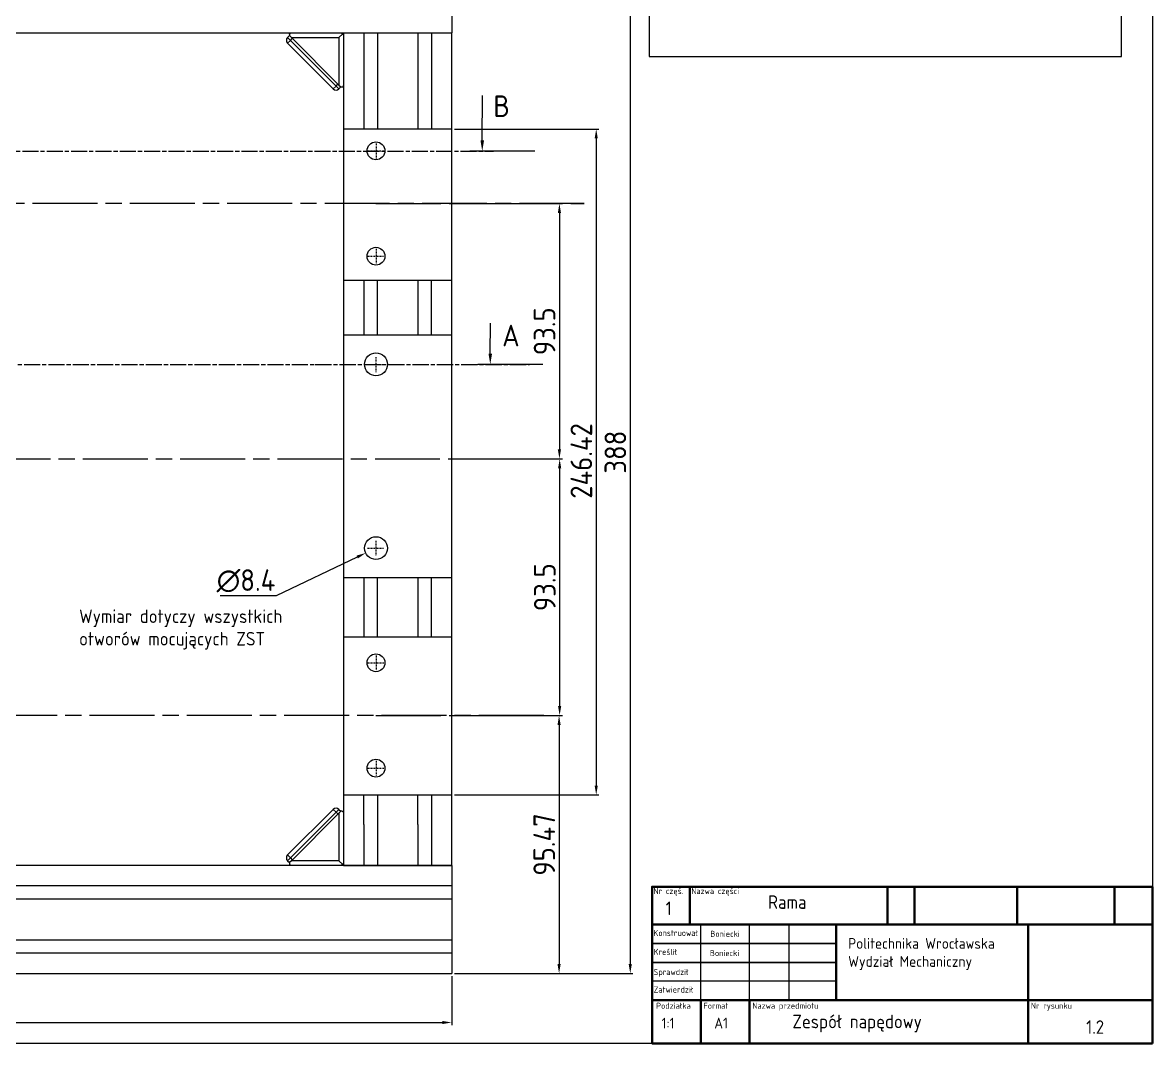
# Model space of a CAD drawing. Header units: millimetres. Extents: x 825 to 4294, y 1031 to 3282.
# Drawn here: x 3867.2 to 4285, y 1031.4 to 1409.1 of the extents above; entities that cross this region are included whole.
import ezdxf
from ezdxf import colors
from ezdxf.entities.mleader import LeaderData, LeaderLine
from ezdxf.math import Vec2, Vec3

# ---------------------------------------------------------------- set-up
doc = ezdxf.new("R2010")
doc.units = ezdxf.units.MM
for name, pattern in [('ACAD_ISO08W100', [36, 24, -3, 6, -3]), ('AM_ISO08W050x2', [9, 6, -0.75, 1.5, -0.75]), ('AUSGEZOGEN', [0]), ('PHL_THICK', [0]), ('STRICHPUNKT', [1, 0.5, -0.25, 0, -0.25])]:
    doc.linetypes.add(name, pattern=pattern)
for name, color, linetype, lineweight in [('AM_5', 3, 'Continuous', 25), ('ciagla cienka', 7, 'Continuous', 25), ('ciagla normalna', 7, 'Continuous', 50), ('linie4fun', 6, 'Continuous', 25)]:
    doc.layers.add(name, color=color, linetype=linetype, lineweight=lineweight)
for name, color, linetype in [('kreskakropka', 7, 'AM_ISO08W050x2'), ('L5STAR', 7, 'AUSGEZOGEN'), ('M2STAR', 2, 'STRICHPUNKT'), ('osie', 221, 'ACAD_ISO08W100'), ('T2STAR', 2, 'AUSGEZOGEN'), ('wymiar', 90, 'Continuous')]:
    doc.layers.add(name, color=color, linetype=linetype)
doc.styles.get("Standard").update_dxf_attribs({"font": 'geniso.shx'})
doc.dimstyles.new('AM_ISO$0', dxfattribs={"dimtxt": 3.5, "dimasz": 3.5, "dimexe": 1, "dimexo": 1, "dimgap": 1.5, "dimtad": 1, "dimdsep": 46, "dimtxsty": 'Standard', "dimcen": 0, "dimclrd": 256, "dimclre": 256, "dimclrt": 2, "dimadec": 0, "dimazin": 2, "dimtp": 0.1, "dimtm": 0.1, "dimtfac": 0.71, "dimtdec": 3, "dimtmove": 0, "dimatfit": 3, "dimfxl": 1, "dimlwd": -1, "dimlwe": -1, "dimarcsym": 1})
doc.dimstyles.new('AM_ISO$3', dxfattribs={"dimtxt": 3.5, "dimasz": 3.5, "dimexe": 1, "dimexo": 1, "dimgap": 1.5, "dimtad": 1, "dimtoh": 1, "dimdsep": 46, "dimtxsty": 'Standard', "dimcen": 0, "dimclrd": 256, "dimclre": 256, "dimclrt": 2, "dimadec": 0, "dimazin": 2, "dimtp": 0.1, "dimtm": 0.1, "dimtfac": 0.71, "dimtdec": 3, "dimtofl": 0, "dimtmove": 0, "dimatfit": 0, "dimfxl": 1, "dimlwd": -1, "dimlwe": -1, "dimarcsym": 1})

# ---------------------------------------------------------------- blocks, each defined once
blk = doc.blocks.new('*D100')
at = {"layer": 'AM_5', "linetype": 'ByBlock', "transparency": 16777216}
for p, q in [((4026.89, 1342.17), (4066.72, 1342.17)), ((4065.72, 1338.67), (4065.72, 1251.17)), ((4026.89, 1247.67), (4066.72, 1247.67))]:
    blk.add_line(p, q, dxfattribs=at)
at = {"layer": 'AM_5', "transparency": 16777216}
for points in [[(4065.13, 1338.67), (4066.3, 1338.67), (4065.72, 1342.17)], [(4065.13, 1251.17), (4066.3, 1251.17), (4065.72, 1247.67)]]:
    blk.add_solid(points, dxfattribs=at)
at = {"layer": 'DEFPOINTS', "color": 0, "transparency": 16777216}
for p in [(4025.89, 1342.17), (4025.89, 1247.67), (4065.72, 1247.67)]:
    blk.add_point(p, dxfattribs=at)
at = {"layer": 'AM_5', "color": 2, "transparency": 16777216, "insert": (4060.22, 1294.92), "char_height": 8, "attachment_point": 5, "rotation": 90}
blk.add_mtext('93.5', dxfattribs=at)
blk = doc.blocks.new('*D101')
at = {"layer": 'AM_5', "linetype": 'ByBlock', "transparency": 16777216}
for p, q in [((4026.89, 1247.67), (4066.81, 1247.67)), ((4065.81, 1244.17), (4065.81, 1156.24)), ((4026.89, 1152.74), (4066.81, 1152.74))]:
    blk.add_line(p, q, dxfattribs=at)
at = {"layer": 'AM_5', "transparency": 16777216}
for points in [[(4065.22, 1244.17), (4066.39, 1244.17), (4065.81, 1247.67)], [(4065.22, 1156.24), (4066.39, 1156.24), (4065.81, 1152.74)]]:
    blk.add_solid(points, dxfattribs=at)
at = {"layer": 'DEFPOINTS', "color": 0, "transparency": 16777216}
for p in [(4025.89, 1247.67), (4025.89, 1152.74), (4065.81, 1152.74)]:
    blk.add_point(p, dxfattribs=at)
at = {"layer": 'AM_5', "color": 2, "transparency": 16777216, "insert": (4060.31, 1200.21), "char_height": 8, "attachment_point": 5, "rotation": 90}
blk.add_mtext('93.5', dxfattribs=at)
blk = doc.blocks.new('*D102')
at = {"layer": 'AM_5', "linetype": 'ByBlock', "transparency": 16777216}
for p, q in [((4026.89, 1152.74), (4066.6, 1152.74)), ((4065.6, 1149.24), (4065.6, 1060.78)), ((4026.89, 1057.28), (4066.6, 1057.28))]:
    blk.add_line(p, q, dxfattribs=at)
at = {"layer": 'AM_5', "transparency": 16777216}
for points in [[(4065.01, 1149.24), (4066.18, 1149.24), (4065.6, 1152.74)], [(4065.01, 1060.78), (4066.18, 1060.78), (4065.6, 1057.28)]]:
    blk.add_solid(points, dxfattribs=at)
at = {"layer": 'DEFPOINTS', "color": 0, "transparency": 16777216}
for p in [(4025.89, 1152.74), (4025.89, 1057.28), (4065.6, 1057.28)]:
    blk.add_point(p, dxfattribs=at)
at = {"layer": 'AM_5', "color": 2, "transparency": 16777216, "insert": (4060.1, 1105.01), "char_height": 8, "attachment_point": 5, "rotation": 90}
blk.add_mtext('95.47', dxfattribs=at)
blk = doc.blocks.new('*D103')
at = {"layer": 'AM_5', "linetype": 'ByBlock', "transparency": 16777216}
for p, q in [((4026.89, 1369.74), (4080.33, 1369.74)), ((4079.33, 1366.24), (4079.33, 1126.82)), ((4026.89, 1123.32), (4080.33, 1123.32))]:
    blk.add_line(p, q, dxfattribs=at)
at = {"layer": 'AM_5', "transparency": 16777216}
for points in [[(4078.75, 1366.24), (4079.91, 1366.24), (4079.33, 1369.74)], [(4078.75, 1126.82), (4079.91, 1126.82), (4079.33, 1123.32)]]:
    blk.add_solid(points, dxfattribs=at)
at = {"layer": 'DEFPOINTS', "color": 0, "transparency": 16777216}
for p in [(4025.89, 1369.74), (4025.89, 1123.32), (4079.33, 1123.32)]:
    blk.add_point(p, dxfattribs=at)
at = {"layer": 'AM_5', "color": 2, "transparency": 16777216, "insert": (4073.83, 1246.93), "char_height": 8, "attachment_point": 5, "rotation": 90}
blk.add_mtext('246.42', dxfattribs=at)
blk = doc.blocks.new('*D104')
at = {"layer": 'AM_5', "linetype": 'ByBlock', "transparency": 16777216}
for p, q in [((4026.89, 1445.3), (4092.91, 1445.3)), ((4091.91, 1441.8), (4091.91, 1060.78)), ((4026.89, 1057.28), (4092.91, 1057.28))]:
    blk.add_line(p, q, dxfattribs=at)
at = {"layer": 'AM_5', "transparency": 16777216}
for points in [[(4091.33, 1441.8), (4092.5, 1441.8), (4091.91, 1445.3)], [(4091.33, 1060.78), (4092.5, 1060.78), (4091.91, 1057.28)]]:
    blk.add_solid(points, dxfattribs=at)
at = {"layer": 'DEFPOINTS', "color": 0, "transparency": 16777216}
for p in [(4025.89, 1445.3), (4025.89, 1057.28), (4091.91, 1057.28)]:
    blk.add_point(p, dxfattribs=at)
at = {"layer": 'AM_5', "color": 2, "transparency": 16777216, "insert": (4086.41, 1250.18), "char_height": 8, "attachment_point": 5, "rotation": 90}
blk.add_mtext('388', dxfattribs=at)
blk = doc.blocks.new('*D108')
at = {"layer": 'AM_5', "linetype": 'ByBlock', "transparency": 16777216}
for p, q in [((3508.23, 1056.28), (3508.23, 1038.14)), ((4025.89, 1056.28), (4025.89, 1038.14)), ((3511.73, 1039.14), (4022.39, 1039.14))]:
    blk.add_line(p, q, dxfattribs=at)
at = {"layer": 'AM_5', "transparency": 16777216}
for points in [[(3511.73, 1039.72), (3511.73, 1038.56), (3508.23, 1039.14)], [(4022.39, 1039.72), (4022.39, 1038.56), (4025.89, 1039.14)]]:
    blk.add_solid(points, dxfattribs=at)
at = {"layer": 'DEFPOINTS', "color": 0, "transparency": 16777216}
for p in [(3508.23, 1057.28), (4025.89, 1057.28), (4025.89, 1039.14)]:
    blk.add_point(p, dxfattribs=at)
at = {"layer": 'AM_5', "color": 2, "transparency": 16777216, "insert": (3767.39, 1044.64), "char_height": 8, "attachment_point": 5}
blk.add_mtext('517.66', dxfattribs=at)
blk = doc.blocks.new('*D111')
at = {"layer": 'AM_5', "linetype": 'ByBlock', "transparency": 16777216}
for p, q in [((3990.94, 1211.36), (3960.92, 1197.07)), ((3960.92, 1197.07), (3940.22, 1197.07))]:
    blk.add_line(p, q, dxfattribs=at)
at = {"layer": 'AM_5', "transparency": 16777216}
blk.add_solid([(3990.69, 1211.89), (3991.19, 1210.83), (3994.1, 1212.87)], dxfattribs=at)
at = {"layer": 'DEFPOINTS', "color": 0, "transparency": 16777216}
for p in [(4001.68, 1216.48), (3994.1, 1212.87)]:
    blk.add_point(p, dxfattribs=at)
at = {"layer": 'AM_5', "color": 2, "transparency": 16777216, "insert": (3949.82, 1202.57), "char_height": 8, "attachment_point": 5}
blk.add_mtext('∅8.4', dxfattribs=at)

msp = doc.modelspace()

# ---------------------------------------------------------------- linework, layer by layer
for p, q in [((4056.58743, 1361.52517), (4032.64688, 1361.52517)), ((4059.54777, 1282.67055), (4035.60722, 1282.67055)), ((4284.99377, 1041.39422), (4284.99377, 1031.39422))]:
    msp.add_line(p, q)
at = {"layer": 'ciagla cienka'}
for p, q in [((4117.99377, 1047.39422), (4117.99377, 1075.39422)), ((4135.99377, 1047.39422), (4135.99377, 1075.39422)), ((4150.49377, 1075.39422), (4150.49377, 1047.39422))]:
    msp.add_line(p, q, dxfattribs=at)
for points in [[(4099.99377, 1075.39422), (4167.99377, 1075.39422), (4167.99377, 1068.39422), (4099.99377, 1068.39422)], [(4099.99377, 1068.39422), (4167.99377, 1068.39422), (4167.99377, 1061.39422), (4099.99377, 1061.39422)], [(4099.99377, 1061.39422), (4167.99377, 1061.39422), (4167.99377, 1054.39422), (4099.99377, 1054.39422)]]:
    msp.add_lwpolyline(points, close=True, dxfattribs=at)
at = {"layer": 'ciagla normalna'}
for points in [[(4284.99377, 1031.39422), (4099.99377, 1031.39422), (4099.99377, 1089.39422), (4284.99377, 1089.39422)], [(4099.99377, 1089.39422), (4113.99377, 1089.39422), (4113.99377, 1075.39422), (4099.99377, 1075.39422)], [(4186.99377, 1089.39422), (4113.99377, 1089.39422), (4113.99377, 1075.39422), (4186.99377, 1075.39422)], [(4196.99377, 1089.39422), (4186.99377, 1089.39422), (4186.99377, 1075.39422), (4196.99377, 1075.39422)], [(4234.99377, 1089.39422), (4196.99377, 1089.39422), (4196.99377, 1075.39422), (4234.99377, 1075.39422)], [(4270.99377, 1089.39422), (4234.99377, 1089.39422), (4234.99377, 1075.39422), (4270.99377, 1075.39422)], [(4284.99377, 1089.39422), (4270.99377, 1089.39422), (4270.99377, 1075.39422), (4284.99377, 1075.39422)], [(4099.99377, 1075.39422), (4284.99377, 1075.39422), (4284.99377, 1047.39422), (4099.99377, 1047.39422)], [(4099.99377, 1047.39422), (4167.99377, 1047.39422), (4167.99377, 1075.39422), (4099.99377, 1075.39422)], [(4284.99377, 1047.39422), (4238.99377, 1047.39422), (4238.99377, 1075.39422), (4284.99377, 1075.39422)], [(4099.99377, 1047.39422), (4117.99377, 1047.39422), (4117.99377, 1031.39422), (4099.99377, 1031.39422)], [(4117.99377, 1047.39422), (4135.99377, 1047.39422), (4135.99377, 1031.39422), (4117.99377, 1031.39422)], [(4284.99377, 1031.39422), (4238.99377, 1031.39422), (4238.99377, 1047.39422), (4284.99377, 1047.39422)]]:
    msp.add_lwpolyline(points, close=True, dxfattribs=at)
at = {"layer": 'kreskakropka'}
for p, q in [((3633.1164, 1361.52517), (4041.39987, 1361.52517)), ((3687.73819, 1282.67055), (3975.43946, 1282.67055)), ((3975.43946, 1282.67055), (4054.61692, 1282.67055))]:
    msp.add_line(p, q, dxfattribs=at)
at = {"layer": 'L5STAR'}
for centre, radius in [((3997.88935, 1361.67055), 3.3), ((3997.88935, 1322.67055), 3.3), ((3997.88935, 1282.67055), 4.2), ((3997.88935, 1214.67055), 4.2), ((3997.88935, 1172.24474), 3.3), ((3997.88935, 1133.24474), 3.3)]:
    msp.add_circle(centre, radius, dxfattribs=at)
at = {"layer": 'linie4fun'}
for p, q in [((4025.88935, 1445.3011), (4025.88935, 1405.3011)), ((3651.38935, 1405.3011), (4025.88935, 1405.3011)), ((3985.88935, 1405.3011), (3985.88935, 1097.27835)), ((3985.88935, 1405.3011), (4025.88935, 1405.3011)), ((3993.38935, 1405.45794), (3993.38935, 1384.4729)), ((3998.38935, 1405.45794), (3998.38935, 1384.4729)), ((4013.38935, 1405.45794), (4013.38935, 1384.4729)), ((4018.38935, 1405.45794), (4018.38935, 1384.4729)), ((4025.88935, 1097.27835), (4025.88935, 1405.3011)), ((3993.38935, 1384.4729), (3993.38935, 1369.73972)), ((3998.38935, 1384.4729), (3998.38935, 1369.73972)), ((4013.38935, 1384.4729), (4013.38935, 1369.73972)), ((4018.38935, 1384.4729), (4018.38935, 1369.73972)), ((4025.88935, 1369.73972), (3985.88935, 1369.73972)), ((4025.88935, 1313.64193), (3985.88935, 1313.64193)), ((3993.38935, 1313.64193), (3993.38935, 1293.56292)), ((3998.38935, 1293.56292), (3998.38935, 1313.64193)), ((4013.38935, 1313.64193), (4013.38935, 1293.56292)), ((4018.38935, 1293.56292), (4018.38935, 1313.64193)), ((3985.88935, 1293.56291), (4025.88935, 1293.56291)), ((3985.88935, 1203.80829), (4025.88935, 1203.80829)), ((3993.38935, 1203.65145), (3993.38935, 1181.67055)), ((3998.38935, 1181.67055), (3998.38935, 1203.65145)), ((4013.38935, 1203.65145), (4013.38935, 1181.67055)), ((4018.38935, 1181.67055), (4018.38935, 1203.65145)), ((4025.88935, 1181.67055), (3985.88935, 1181.67055)), ((3985.88935, 1123.32428), (4025.88935, 1123.32428)), ((3993.38935, 1112.3602), (3993.38935, 1123.32428)), ((3998.38935, 1123.32428), (3998.38935, 1112.3602)), ((4013.38935, 1112.3602), (4013.38935, 1123.32428)), ((4018.38935, 1123.32428), (4018.38935, 1112.3602)), ((3993.38935, 1112.3602), (3993.38935, 1097.27835)), ((3998.38935, 1112.3602), (3998.38935, 1097.27835)), ((4013.38935, 1112.3602), (4013.38935, 1097.27835)), ((4018.38935, 1112.3602), (4018.38935, 1097.27835)), ((4025.88935, 1097.27835), (3508.23276, 1097.27835)), ((3985.88935, 1097.27835), (4025.88935, 1097.27835)), ((4025.88935, 1097.27835), (4025.88935, 1057.27835)), ((3508.23276, 1089.77835), (4025.88935, 1089.77835)), ((4025.88935, 1084.77835), (3508.23276, 1084.77835)), ((3508.23276, 1069.77835), (4025.88935, 1069.77835)), ((4025.88935, 1064.77835), (3508.23276, 1064.77835)), ((3508.23276, 1057.27835), (4025.88935, 1057.27835))]:
    msp.add_line(p, q, dxfattribs=at)
at = {"layer": 'linie4fun', "linetype": 'PHL_THICK'}
for p, q in [((3965.18227, 1403.59397), (3965.88938, 1404.30108)), ((3965.88935, 1404.8011), (3965.89575, 1404.88079)), ((3965.88935, 1404.8011), (3965.88935, 1404.3011)), ((3965.88935, 1404.3011), (3966.58936, 1403.6011)), ((3965.89575, 1404.88079), (3965.91314, 1404.9538)), ((3965.91314, 1404.9538), (3965.93987, 1405.0201)), ((3965.93987, 1405.0201), (3965.9741, 1405.07963)), ((3965.9741, 1405.07963), (3966.01471, 1405.13223)), ((3966.01471, 1405.13223), (3966.06056, 1405.17779)), ((3966.06056, 1405.17779), (3966.11056, 1405.21608)), ((3966.11056, 1405.21608), (3966.16379, 1405.24733)), ((3966.16379, 1405.24733), (3966.21919, 1405.27125)), ((3966.21919, 1405.27125), (3966.27586, 1405.28805)), ((3966.27586, 1405.28805), (3966.33285, 1405.2979)), ((3966.33285, 1405.2979), (3966.38935, 1405.3011)), ((3966.38935, 1405.3011), (3984.88935, 1405.3011)), ((3984.18935, 1403.6011), (3985.59646, 1405.00821)), ((3984.88935, 1405.3011), (3984.9698, 1405.29776)), ((3984.9698, 1405.29776), (3985.05201, 1405.28757)), ((3985.05201, 1405.28757), (3985.13511, 1405.27043)), ((3985.13511, 1405.27043), (3985.21807, 1405.24545)), ((3985.21807, 1405.24545), (3985.2999, 1405.21294)), ((3985.2999, 1405.21294), (3985.3796, 1405.17268)), ((3985.3796, 1405.17268), (3985.45615, 1405.12469)), ((3985.45615, 1405.12469), (3985.52875, 1405.06973)), ((3985.52875, 1405.06973), (3985.59646, 1405.00821)), ((3985.59646, 1405.00821), (3985.65799, 1404.94049)), ((3985.65799, 1404.94049), (3985.71294, 1404.8679)), ((3985.71294, 1404.8679), (3985.76082, 1404.79131)), ((3985.76082, 1404.79131), (3985.80119, 1404.71164)), ((3985.80119, 1404.71164), (3985.83371, 1404.62981)), ((3985.83371, 1404.62981), (3985.85869, 1404.54685)), ((3985.85869, 1404.54685), (3985.87583, 1404.46375)), ((3985.87583, 1404.46375), (3985.88602, 1404.38154)), ((3985.88602, 1404.38154), (3985.88935, 1404.3011)), ((3985.88935, 1404.3011), (3985.88935, 1385.8011)), ((3965.18227, 1403.59397), (3966.24293, 1402.53331)), ((3965.18227, 1401.47265), (3966.24293, 1402.53331)), ((3965.18227, 1401.47265), (3982.06091, 1384.59401)), ((3966.24293, 1402.53331), (3966.95003, 1403.24042)), ((3966.24293, 1402.53331), (3984.18223, 1384.59401)), ((3966.58936, 1403.6011), (3984.18935, 1386.0011)), ((3966.58936, 1403.6011), (3984.18935, 1403.6011)), ((3984.18935, 1403.6011), (3984.18935, 1386.0011)), ((3982.06091, 1384.59401), (3983.12157, 1385.65467)), ((3983.12157, 1385.65467), (3983.82867, 1386.36178)), ((3984.18223, 1384.59401), (3984.88933, 1385.30112)), ((3984.18935, 1386.0011), (3984.88935, 1385.3011)), ((3984.88935, 1385.3011), (3985.38935, 1385.3011)), ((3985.38935, 1385.3011), (3985.46905, 1385.30738)), ((3985.46905, 1385.30738), (3985.54206, 1385.32489)), ((3985.54206, 1385.32489), (3985.60836, 1385.35161)), ((3985.60836, 1385.35161), (3985.66788, 1385.38584)), ((3985.66788, 1385.38584), (3985.72049, 1385.42647)), ((3985.72049, 1385.42647), (3985.76604, 1385.4723)), ((3985.76604, 1385.4723), (3985.80443, 1385.52233)), ((3985.80443, 1385.52233), (3985.83533, 1385.57546)), ((3985.83533, 1385.57546), (3985.85951, 1385.63094)), ((3985.85951, 1385.63094), (3985.87604, 1385.68752)), ((3985.87604, 1385.68752), (3985.88605, 1385.74456)), ((3985.88605, 1385.74456), (3985.88935, 1385.8011)), ((3983.13819, 1116.92724), (3965.18291, 1099.00394)), ((3982.07848, 1117.98885), (3965.1848, 1101.12526)), ((3984.20567, 1116.57986), (3966.58999, 1098.99556)), ((3982.07848, 1117.98885), (3983.13819, 1116.92724)), ((3984.1998, 1117.98696), (3983.13819, 1116.92724)), ((3983.13819, 1116.92724), (3983.84467, 1116.2195)), ((3984.20567, 1116.57986), (3984.18998, 1098.97987)), ((3984.1998, 1117.98696), (3984.90627, 1117.27922)), ((3984.90629, 1117.27924), (3984.20567, 1116.57986)), ((3985.40629, 1117.27879), (3984.90629, 1117.27924)), ((3985.40629, 1117.27879), (3985.48597, 1117.27233)), ((3985.48597, 1117.27233), (3985.55897, 1117.25487)), ((3985.55897, 1117.25487), (3985.62525, 1117.22808)), ((3985.62525, 1117.22808), (3985.68475, 1117.1938)), ((3985.68475, 1117.1938), (3985.73731, 1117.15314)), ((3985.73731, 1117.15314), (3985.78283, 1117.10725)), ((3985.78283, 1117.10725), (3985.82108, 1117.05722)), ((3985.82108, 1117.05722), (3985.85228, 1117.00396)), ((3985.85228, 1117.00396), (3985.87615, 1116.94853)), ((3985.87615, 1116.94853), (3985.8929, 1116.89185)), ((3985.90585, 1116.77835), (3985.88935, 1098.27835)), ((3985.8929, 1116.89185), (3985.90269, 1116.83485)), ((3985.90269, 1116.83485), (3985.90585, 1116.77835)), ((3965.18291, 1099.00394), (3965.88938, 1098.2962)), ((3965.1848, 1101.12526), (3966.24451, 1100.06366)), ((3966.58999, 1098.99556), (3965.88936, 1098.29618)), ((3966.24451, 1100.06366), (3966.95099, 1099.35592)), ((3984.18998, 1098.97987), (3966.58999, 1098.99556)), ((3984.18998, 1098.97987), (3985.59583, 1097.57151)), ((3965.88936, 1098.29618), (3965.88892, 1097.79618)), ((3965.88892, 1097.79618), (3965.89513, 1097.71648)), ((3965.89513, 1097.71648), (3965.91257, 1097.64346)), ((3965.91257, 1097.64346), (3965.93924, 1097.57714)), ((3965.93924, 1097.57714), (3965.97341, 1097.51758)), ((3965.97341, 1097.51758), (3966.01399, 1097.46494)), ((3966.01399, 1097.46494), (3966.05979, 1097.41934)), ((3966.05979, 1097.41934), (3966.10978, 1097.38091)), ((3966.10978, 1097.38091), (3966.16288, 1097.34996)), ((3966.16288, 1097.34996), (3966.21834, 1097.32574)), ((3966.21834, 1097.32574), (3966.27491, 1097.30915)), ((3966.27491, 1097.30915), (3966.33194, 1097.29909)), ((3966.33194, 1097.29909), (3966.38847, 1097.29574)), ((3984.88846, 1097.27925), (3966.38847, 1097.29574)), ((3984.96891, 1097.28251), (3984.88846, 1097.27925)), ((3985.05113, 1097.29263), (3984.96891, 1097.28251)), ((3985.13424, 1097.30969), (3985.05113, 1097.29263)), ((3985.21723, 1097.3346), (3985.13424, 1097.30969)), ((3985.29908, 1097.36704), (3985.21723, 1097.3346)), ((3985.37879, 1097.40734), (3985.29908, 1097.36704)), ((3985.45542, 1097.45515), (3985.37879, 1097.40734)), ((3985.52806, 1097.51004), (3985.45542, 1097.45515)), ((3985.59583, 1097.57151), (3985.52806, 1097.51004)), ((3985.65742, 1097.63917), (3985.59583, 1097.57151)), ((3985.71244, 1097.71171), (3985.65742, 1097.63917)), ((3985.7605, 1097.78823), (3985.71244, 1097.71171)), ((3985.80083, 1097.86789), (3985.7605, 1097.78823)), ((3985.83341, 1097.94969), (3985.80083, 1097.86789)), ((3985.85847, 1098.03263), (3985.83341, 1097.94969)), ((3985.87568, 1098.11571), (3985.85847, 1098.03263)), ((3985.88595, 1098.19791), (3985.87568, 1098.11571)), ((3985.88935, 1098.27835), (3985.88595, 1098.19791))]:
    msp.add_line(p, q, dxfattribs=at)
for centre, start, end in [((3966.24293, 1402.53331), 135.0000058, 224.9999969), ((3983.12157, 1385.65467), 225.0000031, 314.9999942), ((3983.13819, 1116.92724), 44.9489265, 134.9489176), ((3966.24451, 1100.06366), 134.9489238, 224.9489149)]:
    msp.add_arc(centre, 1.5, start, end, dxfattribs=at)
at = {"layer": 'M2STAR'}
for p, q in [((3997.98127, 1364.32788), (3997.98127, 1358.71287)), ((3994.84131, 1361.62797), (4000.73621, 1361.62797)), ((3997.96593, 1325.41819), (3997.96593, 1319.80318)), ((3994.82598, 1322.71828), (4000.72087, 1322.71828)), ((3994.7494, 1282.67055), (4000.64429, 1282.67055)), ((3997.88935, 1285.37046), (3997.88935, 1279.75545)), ((3997.88935, 1217.37046), (3997.88935, 1211.75545)), ((3994.7494, 1214.67055), (4000.64429, 1214.67055)), ((3998.00655, 1174.94006), (3998.00655, 1169.32505)), ((3994.8666, 1172.24015), (4000.76149, 1172.24015)), ((3994.85396, 1133.28232), (4000.74885, 1133.28232)), ((3997.99391, 1135.98223), (3997.99391, 1130.36722))]:
    msp.add_line(p, q, dxfattribs=at)
at = {"layer": 'osie'}
for p, q in [((4074.91824, 1342.17055), (3622.60298, 1342.17055)), ((3997.88935, 1342.17055), (4074.91824, 1342.17055)), ((3493.52649, 1247.67055), (4066.05381, 1247.67055)), ((4059.97378, 1152.74474), (3639.99457, 1152.74474)), ((3997.88935, 1152.74474), (4059.97378, 1152.74474))]:
    msp.add_line(p, q, dxfattribs=at)
at = {"layer": 'wymiar'}
for p, q in [((4284.99377, 1625.39422), (4284.99377, 1031.39422)), ((4284.99377, 1031.39422), (3443.99377, 1031.39422))]:
    msp.add_line(p, q, dxfattribs=at)
msp.add_lwpolyline([(4273.60073, 1610.18566), (4098.85675, 1610.18566), (4098.85675, 1396.57797), (4273.60073, 1396.57797)], close=True, dxfattribs=at)

# ---------------------------------------------------------------- texts
at = {"char_height": 8, "attachment_point": 1}
for s, insert in [('B', (4041.27341, 1382.19328)), ('A', (4044.53765, 1297.3358))]:
    msp.add_mtext_dynamic_manual_height_columns(s, width=8.8853609, gutter_width=12.5, heights=[0], dxfattribs=dict(at, insert=insert))
at = {"layer": 'ciagla cienka', "attachment_point": 1}
for s, width, heights, insert, char_height in [('Nr częś.', 28, [0], (4100.49377, 1088.89422), 2.25), ('Nazwa części', 41.7273005, [11.27245], (4114.49377, 1088.89422), 2.25), ('1', 36, [0], (4104.99377, 1083.89422), 5), ('\\pxqc;Rama', 70.9571396, [7.44673], (4114.49377, 1086.1886), 5), ('Konstruował', 36, [0], (4100.49377, 1073.39422), 2.25), ('  Boniecki', 36, [0], (4118.73165, 1073.06708), 2.25), ('Politechnika Wrocławska\\PWydział Mechaniczny', 130.6506658, [41.90603], (4172.49377, 1070.39422), 4), ('Kreślił', 36, [0], (4100.56992, 1066.39422), 2.25), ('  Boniecki', 36, [0], (4118.56992, 1065.9475), 2.25), ('Sprawdził', 36, [0], (4100.56992, 1058.9475), 2.25), ('Zatwierdził', 36, [0], (4100.56992, 1052.4475), 2.25), ('Podziałka', 36, [0], (4101.49377, 1046.4475), 2.25), ('Format', 36, [0], (4118.99377, 1046.4475), 2.25), ('Nazwa przedmiotu', 55.9264538, [4.53843], (4137.06992, 1046.4475), 2.25), ('Nr rysunku', 36, [0], (4240.06992, 1046.4475), 2.25), ('1:1', 36, [0], (4103.49377, 1040.89422), 4), ('A1', 36, [0], (4122.99377, 1040.89422), 4), ('Zespół napędowy', 74, [0], (4151.86124, 1042.00946), 5), ('1.2', 36, [0], (4260.49377, 1039.9475), 5)]:
    msp.add_mtext_dynamic_manual_height_columns(s, width=width, gutter_width=12.5, heights=heights, dxfattribs=dict(at, insert=insert, char_height=char_height))
at = {"layer": 'T2STAR', "insert": (3888.1139, 1191.96898), "char_height": 5, "attachment_point": 1}
msp.add_mtext_dynamic_manual_height_columns('Wymiar dotyczy wszystkich otworów mocujących ZST', width=99.8758242, gutter_width=12.5, heights=[0], dxfattribs=at)

# ---------------------------------------------------------------- dimensions: what is measured, and where the dimension line sits
at = {"layer": 'AM_5'}
dim = msp.add_linear_dim(base=(4091.91411, 1057.27835), p1=(4025.88935, 1445.3011), p2=(4025.88935, 1057.27835), angle=90, text='388', dimstyle='AM_ISO$0', override={"dimtxt": 8}, dxfattribs=at)
dim.commit()
dim.dimension.update_dxf_attribs({"geometry": '*D104', "text_midpoint": (4091.91411, 1250.17527), "dimtype": 160})
dim = msp.add_linear_dim(base=(4079.32849, 1123.32428), p1=(4025.88935, 1369.73972), p2=(4025.88935, 1123.32428), angle=90, dimstyle='AM_ISO$0', override={"dimtxt": 8}, dxfattribs=at)
dim.commit()
dim.dimension.update_dxf_attribs({"geometry": '*D103', "text_midpoint": (4079.32849, 1246.92758), "dimtype": 160})
for base, p1, p2, picture, middle in [((4065.71619, 1247.67055), (4025.88935, 1342.17055), (4025.88935, 1247.67055), '*D100', (4060.21619, 1294.92055)), ((4065.80636, 1152.74474), (4025.88935, 1247.67055), (4025.88935, 1152.74474), '*D101', (4060.30636, 1200.20764))]:
    dim = msp.add_linear_dim(base=base, p1=p1, p2=p2, angle=90, text='93.5', dimstyle='AM_ISO$0', override={"dimtxt": 8, "dimpost": ''}, dxfattribs=at)
    dim.commit()
    dim.dimension.update_dxf_attribs({"geometry": picture, "text_midpoint": middle})
dim = msp.add_diameter_dim_2p(p1=(4001.68156, 1216.47587), p2=(3994.09715, 1212.86523), dimstyle='AM_ISO$3', override={"dimtxt": 8, "dimpost": ''}, dxfattribs=at)
dim.commit()
dim.dimension.update_dxf_attribs({"geometry": '*D111', "text_midpoint": (3949.82083, 1197.07132), "dimtype": 163})
dim = msp.add_linear_dim(base=(4065.59582, 1057.27835), p1=(4025.88935, 1152.74474), p2=(4025.88935, 1057.27835), angle=90, dimstyle='AM_ISO$0', override={"dimtxt": 8, "dimpost": ''}, dxfattribs=at)
dim.commit()
dim.dimension.update_dxf_attribs({"geometry": '*D102', "text_midpoint": (4060.09582, 1105.01154)})
dim = msp.add_linear_dim(base=(4025.88935, 1039.14054), p1=(3508.23276, 1057.27835), p2=(4025.88935, 1057.27835), dimstyle='AM_ISO$0', override={"dimtxt": 8}, dxfattribs=at)
dim.commit()
dim.dimension.update_dxf_attribs({"geometry": '*D108', "text_midpoint": (3767.39366, 1039.14054), "dimtype": 160})

# ---------------------------------------------------------------- leaders
ml = msp.add_multileader_mtext('Standard')
ml.set_content('', color=256)
ml.set_leader_properties()
ml.build(insert=Vec2(0, 0))
ml.multileader.update_dxf_attribs({"has_dogleg": 0})
ctx = ml.context
ctx.base_point, ctx.plane_origin = Vec3(4037.21847, 1382.19328), Vec3(4082.26734, 1352.63626)
notes = []
notes.append((ctx, [(0, (1, 1, 0), (4029.21847, 1382.19328), (1, 0), 8, [(0, [(4037.18176, 1361.52517)], 0, [])])]))
ctx.mtext.insert, ctx.mtext.flow_direction = Vec3(4039.21847, 1384.19328), 5
ml = msp.add_multileader_mtext('Standard')
ml.set_content('', color=256)
ml.set_leader_properties()
ml.build(insert=Vec2(0, 0))
ml.multileader.update_dxf_attribs({"has_dogleg": 0})
ctx = ml.context
ctx.base_point, ctx.plane_origin = Vec3(4040.17882, 1297.95105), Vec3(4085.22768, 1273.78164)
notes.append((ctx, [(0, (1, 1, 0), (4032.17882, 1297.95105), (1, 0), 8, [(0, [(4040.1421, 1282.67055)], 0, [])])]))
ctx.mtext.insert, ctx.mtext.flow_direction = Vec3(4042.17882, 1299.95105), 5
for ctx, leaders in notes:
    for number, flags, end, landing, length, lines in leaders:
        leader = LeaderData()
        leader.index, (leader.has_last_leader_line, leader.has_dogleg_vector, leader.attachment_direction) = number, flags
        leader.last_leader_point, leader.dogleg_vector, leader.dogleg_length = Vec3(end), Vec3(landing), length
        for number, points, colour, breaks in lines:
            line = LeaderLine()
            line.index, line.vertices, line.color, line.breaks = number, Vec3.list(points), colors.encode_raw_color(colour), breaks
            leader.lines.append(line)
        ctx.leaders.append(leader)

doc.saveas('drawing.dxf')
